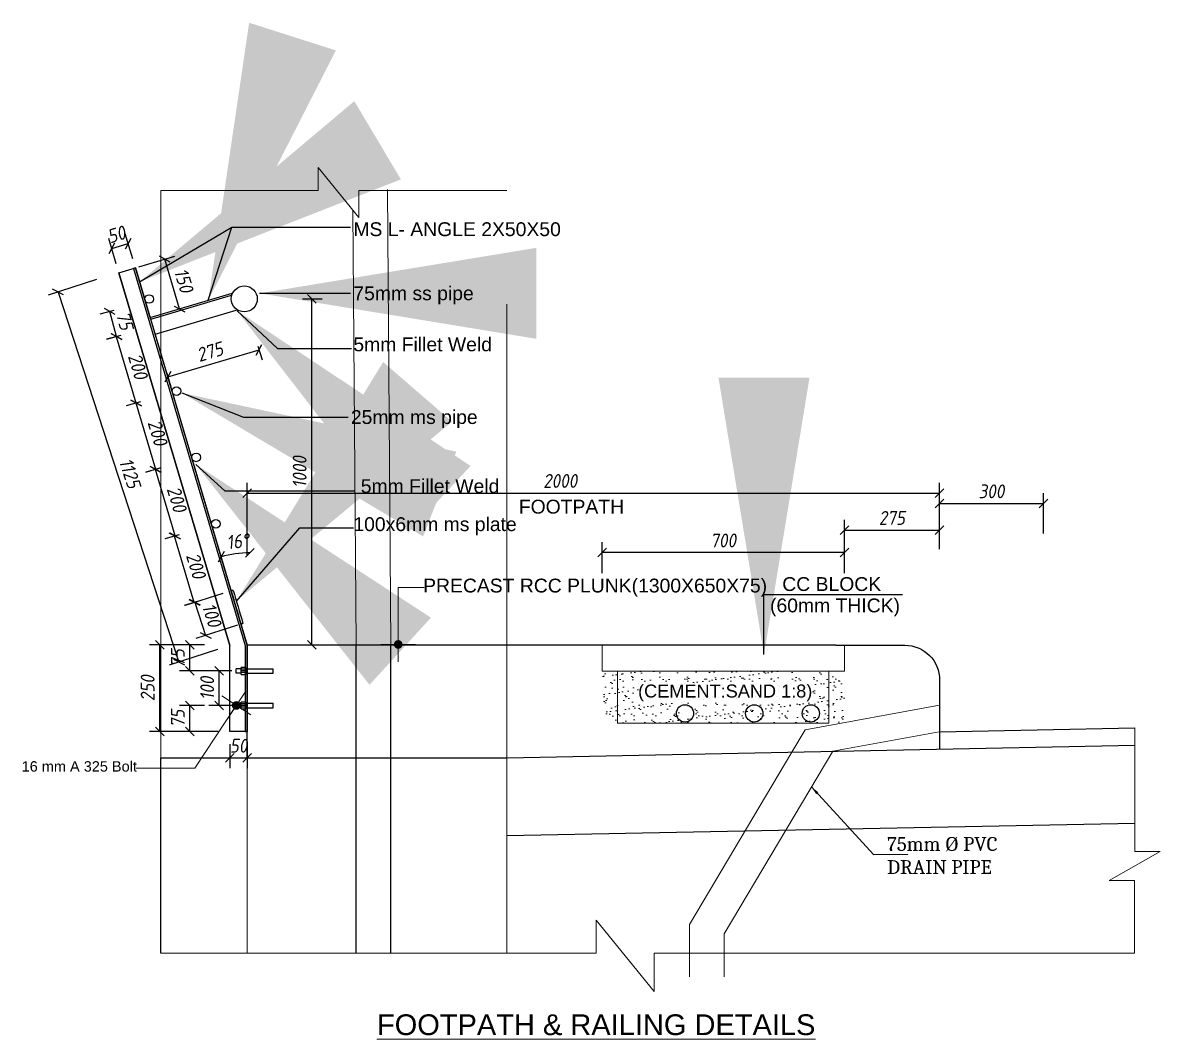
# Model space of a CAD drawing. Header units: millimetres. Extents: x 1231188 to 3899118, y -5478610 to -489530.
# Drawn here: x 3852904 to 3856190, y -2780371 to -2777434 of the extents above; entities that cross this region are included whole.
import ezdxf

# ---------------------------------------------------------------- set-up
doc = ezdxf.new("R2010")
doc.units = ezdxf.units.MM
doc.header["$LTSCALE"] = 25
doc.header["$MEASUREMENT"] = 0
doc.header["$PDMODE"] = 3
doc.linetypes.add('DASHED2', pattern=[0.375, 0.25, -0.125])
doc.layers.get('0').update_dxf_attribs({"lineweight": 13})
doc.layers.get('Defpoints').update_dxf_attribs({"color": 230, "lineweight": 9})
for name, color, linetype in [('bridg-1', 1, 'Continuous'), ('CON-HAS', 5, 'Continuous'), ('Deck', 7, 'Continuous'), ('PILE-CAP', 7, 'Continuous'), ('Suspender', 3, 'Continuous'), ('Wearing Course', 7, 'Continuous')]:
    doc.layers.add(name, color=color, linetype=linetype)
for name, color, linetype, lineweight in [('DIM', 8, 'Continuous', 13), ('HATCH', 191, 'Continuous', 9), ('Long beam', 2, 'Continuous', 15), ('Slab', 1, 'Continuous', 25), ('text', 7, 'Continuous', 18), ('Text-5', 6, 'Continuous', 9)]:
    doc.layers.add(name, color=color, linetype=linetype, lineweight=lineweight)
doc.styles.add('ARIAL', font='arial.ttf', dxfattribs={"height": 400})
doc.styles.add('DIM', font='isocp3.shx', dxfattribs={"oblique": 10})
doc.styles.add('SERIFA', font='arial.ttf')
doc.styles.get("Standard").update_dxf_attribs({"font": 'swissl.ttf'})
doc.dimstyles.new('DIM01', dxfattribs={"dimtxt": 40, "dimasz": 25, "dimexe": 25, "dimexo": 25, "dimgap": 5, "dimtad": 0, "dimdec": 4, "dimdsep": 46, "dimtxsty": 'Standard', "dimcen": 10, "dimazin": 2, "dimtfac": 1, "dimtdec": 4, "dimtofl": 0, "dimtmove": 1, "dimatfit": 3, "dimfxl": 40, "dimfxlon": 1, "dimtolj": 1, "dimtzin": 0, "dimarcsym": 0})
doc.dimstyles.new('Dim_20', dxfattribs={"dimscale": 20, "dimtxt": 1.8, "dimasz": 40, "dimexe": 40, "dimexo": 5, "dimgap": 5, "dimtad": 1, "dimdec": 0, "dimzin": 0, "dimdsep": 46, "dimtxsty": 'DIM', "dimcen": 0.09, "dimclrd": 5, "dimclre": 5, "dimclrt": 7, "dimadec": 0, "dimazin": 0, "dimtfac": 1, "dimtdec": 0, "dimtmove": 0, "dimatfit": 3, "dimfxl": 40, "dimfxlon": 1, "dimtolj": 1, "dimtzin": 0, "dimarcsym": 0})
doc.dimstyles.new('dim_30', dxfattribs={"dimtxt": 60, "dimasz": 60, "dimexe": 60, "dimexo": 15, "dimgap": 15, "dimtad": 1, "dimdec": 0, "dimzin": 0, "dimdsep": 46, "dimtxsty": 'DIM', "dimblk": 'OBLIQUE', "dimcen": 30, "dimclrd": 5, "dimclre": 5, "dimclrt": 7, "dimadec": 0, "dimazin": 0, "dimtfac": 1, "dimtdec": 0, "dimtmove": 0, "dimatfit": 3, "dimfxl": 20, "dimtolj": 1, "dimtzin": 0, "dimarcsym": 0})
doc.dimstyles.get("Standard").update_dxf_attribs({"dimscale": 0, "dimtxt": 8, "dimasz": 7, "dimexe": 1, "dimexo": 1, "dimgap": 0.25, "dimtad": 1, "dimlfac": 0.0254, "dimzin": 3, "dimdsep": 46, "dimtxsty": 'SERIFA', "dimblk": 'D', "dimcen": 1, "dimse1": 1, "dimse2": 1, "dimclrd": 256, "dimclre": 256, "dimclrt": 6, "dimadec": 0, "dimazin": 0, "dimtfac": 1, "dimtofl": 0, "dimtmove": 2, "dimatfit": 3, "dimldrblk": 'D', "dimfxl": 1, "dimfrac": 1, "dimtolj": 1, "dimtzin": 3, "dimlwd": -1, "dimlwe": -1, "dimarcsym": 0})

# ---------------------------------------------------------------- blocks, each defined once
blk = doc.blocks.new('_Oblique')
at = {"color": 0, "linetype": 'ByBlock', "lineweight": -2}
blk.add_line((-0.5, -0.5), (0.5, 0.5), dxfattribs=at)
blk = doc.blocks.new('*D573')
at = {"layer": 'Defpoints', "color": 0, "lineweight": -2, "ltscale": 2, "transparency": 16777216}
for p in [(3855552.6, -2778792.7), (3855552.6, -2778933), (3853552.6, -2778980.8)]:
    blk.add_point(p, dxfattribs=at)
at = {"layer": 'DIM', "color": 5, "lineweight": -2, "ltscale": 2, "transparency": 16777216}
for p, q in [((3853552.6, -2778970.8), (3853552.6, -2778762.7)), ((3855552.6, -2778923), (3855552.6, -2778762.7)), ((3853552.6, -2778792.7), (3855552.6, -2778792.7))]:
    blk.add_line(p, q, dxfattribs=at)
at = {"layer": 'DIM', "color": 5, "lineweight": -2, "ltscale": 2, "transparency": 16777216, "xscale": 25, "yscale": 25, "zscale": 25, "rotation": 180}
blk.add_blockref('_Oblique', (3853552.6, -2778792.7), dxfattribs=at)
at = {"layer": 'DIM', "color": 5, "lineweight": -2, "ltscale": 2, "transparency": 16777216, "xscale": 25, "yscale": 25, "zscale": 25}
blk.add_blockref('_Oblique', (3855552.6, -2778792.7), dxfattribs=at)
at = {"layer": 'DIM', "color": 7, "ltscale": 2, "transparency": 16777216, "insert": (3854456.7, -2778757.7), "char_height": 40, "attachment_point": 5, "style": 'DIM'}
blk.add_mtext('\\A1;2000', dxfattribs=at)
blk = doc.blocks.new('*D574')
at = {"layer": 'Defpoints', "color": 0, "lineweight": -2, "ltscale": 2, "transparency": 16777216}
for p in [(3855852.6, -2778822.7), (3855552.6, -2778915.7), (3855852.6, -2778919.9)]:
    blk.add_point(p, dxfattribs=at)
at = {"layer": 'DIM', "color": 5, "lineweight": -2, "ltscale": 2, "transparency": 16777216}
for p, q in [((3855552.6, -2778905.7), (3855552.6, -2778792.7)), ((3855852.6, -2778909.9), (3855852.6, -2778792.7)), ((3855552.6, -2778822.7), (3855852.6, -2778822.7))]:
    blk.add_line(p, q, dxfattribs=at)
at = {"layer": 'DIM', "color": 5, "lineweight": -2, "ltscale": 2, "transparency": 16777216, "xscale": 25, "yscale": 25, "zscale": 25, "rotation": 180}
blk.add_blockref('_Oblique', (3855552.6, -2778822.7), dxfattribs=at)
at = {"layer": 'DIM', "color": 5, "lineweight": -2, "ltscale": 2, "transparency": 16777216, "xscale": 25, "yscale": 25, "zscale": 25}
blk.add_blockref('_Oblique', (3855852.6, -2778822.7), dxfattribs=at)
at = {"layer": 'DIM', "color": 7, "ltscale": 2, "transparency": 16777216, "insert": (3855702.6, -2778787.7), "char_height": 40, "attachment_point": 5, "style": 'DIM'}
blk.add_mtext('\\A1;300', dxfattribs=at)
blk = doc.blocks.new('*D575')
at = {"layer": 'Defpoints', "color": 0, "lineweight": -2, "ltscale": 2, "transparency": 16777216}
for p in [(3855552.6, -2778899.6), (3855277.6, -2778955.9), (3855552.6, -2778965)]:
    blk.add_point(p, dxfattribs=at)
at = {"layer": 'DIM', "color": 5, "lineweight": -2, "ltscale": 2, "transparency": 16777216}
for p, q in [((3855277.6, -2778945.9), (3855277.6, -2778869.6)), ((3855552.6, -2778955), (3855552.6, -2778869.6)), ((3855277.6, -2778899.6), (3855552.6, -2778899.6))]:
    blk.add_line(p, q, dxfattribs=at)
at = {"layer": 'DIM', "color": 5, "lineweight": -2, "ltscale": 2, "transparency": 16777216, "xscale": 25, "yscale": 25, "zscale": 25, "rotation": 180}
blk.add_blockref('_Oblique', (3855277.6, -2778899.6), dxfattribs=at)
at = {"layer": 'DIM', "color": 5, "lineweight": -2, "ltscale": 2, "transparency": 16777216, "xscale": 25, "yscale": 25, "zscale": 25}
blk.add_blockref('_Oblique', (3855552.6, -2778899.6), dxfattribs=at)
at = {"layer": 'DIM', "color": 7, "ltscale": 2, "transparency": 16777216, "insert": (3855415.1, -2778864.6), "char_height": 40, "attachment_point": 5, "style": 'DIM'}
blk.add_mtext('\\A1;275', dxfattribs=at)
blk = doc.blocks.new('*D576')
at = {"layer": 'Defpoints', "color": 0, "lineweight": -2, "ltscale": 2, "transparency": 16777216}
for p in [(3854577.6, -2778964.7), (3854577.6, -2779034.2), (3855277.6, -2779034.2)]:
    blk.add_point(p, dxfattribs=at)
at = {"layer": 'DIM', "color": 5, "lineweight": -2, "ltscale": 2, "transparency": 16777216}
for p, q in [((3854577.6, -2779024.2), (3854577.6, -2778934.7)), ((3855277.6, -2779024.2), (3855277.6, -2778934.7)), ((3855277.6, -2778964.7), (3854577.6, -2778964.7))]:
    blk.add_line(p, q, dxfattribs=at)
at = {"layer": 'DIM', "color": 5, "lineweight": -2, "ltscale": 2, "transparency": 16777216, "xscale": 25, "yscale": 25, "zscale": 25, "rotation": 180}
blk.add_blockref('_Oblique', (3854577.6, -2778964.7), dxfattribs=at)
at = {"layer": 'DIM', "color": 5, "lineweight": -2, "ltscale": 2, "transparency": 16777216, "xscale": 25, "yscale": 25, "zscale": 25}
blk.add_blockref('_Oblique', (3855277.6, -2778964.7), dxfattribs=at)
at = {"layer": 'DIM', "color": 7, "ltscale": 2, "transparency": 16777216, "insert": (3854927.6, -2778929.7), "char_height": 40, "attachment_point": 5, "style": 'DIM'}
blk.add_mtext('\\A1;700', dxfattribs=at)
blk = doc.blocks.new('*D577')
at = {"layer": 'Defpoints', "color": 0, "lineweight": -2, "ltscale": 2, "transparency": 16777216}
for p in [(3853208.8, -2778071.8), (3853176.8, -2778139.8), (3853224.8, -2778125.5)]:
    blk.add_point(p, dxfattribs=at)
at = {"layer": 'DIM', "color": 5, "lineweight": -2, "ltscale": 2, "transparency": 16777216}
for p, q in [((3853221.9, -2778115.9), (3853200.2, -2778043.1)), ((3853174, -2778130.2), (3853152.3, -2778057.3)), ((3853160.9, -2778086.1), (3853208.8, -2778071.8))]:
    blk.add_line(p, q, dxfattribs=at)
at = {"layer": 'DIM', "color": 5, "lineweight": -2, "ltscale": 2, "transparency": 16777216, "xscale": 25, "yscale": 25, "zscale": 25}
for p, rotation in [((3853160.9, -2778086.1), 196.5858647777175), ((3853208.8, -2778071.8), 16.58586477771757)]:
    blk.add_blockref('_Oblique', p, dxfattribs=dict(at, rotation=rotation))
at = {"layer": 'DIM', "color": 7, "ltscale": 2, "transparency": 16777216, "insert": (3853174.8, -2778045.4), "char_height": 40, "attachment_point": 5, "rotation": 16.5859, "style": 'DIM'}
blk.add_mtext('\\A1;50', dxfattribs=at)
blk = doc.blocks.new('*D578')
at = {"layer": 'Defpoints', "color": 0, "lineweight": -2, "ltscale": 2, "transparency": 16777216}
for p in [(3853702, -2778231.7), (3853738.9, -2778231.7), (3853725.7, -2779231.6)]:
    blk.add_point(p, dxfattribs=at)
at = {"layer": 'DIM', "color": 5, "lineweight": -2, "ltscale": 2, "transparency": 16777216}
for p, q in [((3853712, -2778231.7), (3853768.9, -2778231.7)), ((3853738.9, -2779231.6), (3853738.9, -2778231.7)), ((3853735.7, -2779231.6), (3853768.9, -2779231.6))]:
    blk.add_line(p, q, dxfattribs=at)
at = {"layer": 'DIM', "color": 5, "lineweight": -2, "ltscale": 2, "transparency": 16777216, "xscale": 25, "yscale": 25, "zscale": 25}
for p, rotation in [((3853738.9, -2778231.7), 90), ((3853738.9, -2779231.6), 270)]:
    blk.add_blockref('_Oblique', p, dxfattribs=dict(at, rotation=rotation))
at = {"layer": 'DIM', "color": 7, "ltscale": 2, "transparency": 16777216, "insert": (3853703.9, -2778731.6), "char_height": 40, "attachment_point": 5, "rotation": 90, "style": 'DIM'}
blk.add_mtext('\\A1;1000', dxfattribs=at)
blk = doc.blocks.new('*D579')
at = {"layer": 'Defpoints', "color": 0, "lineweight": -2, "ltscale": 2, "transparency": 16777216}
for p in [(3853299.7, -2779231.6), (3853388, -2779231.6), (3853388, -2779481.6)]:
    blk.add_point(p, dxfattribs=at)
at = {"layer": 'DIM', "color": 5, "lineweight": -2, "ltscale": 2, "transparency": 16777216}
for p, q in [((3853378, -2779231.6), (3853269.7, -2779231.6)), ((3853299.7, -2779481.6), (3853299.7, -2779231.6)), ((3853378, -2779481.6), (3853269.7, -2779481.6))]:
    blk.add_line(p, q, dxfattribs=at)
at = {"layer": 'DIM', "color": 5, "lineweight": -2, "ltscale": 2, "transparency": 16777216, "xscale": 25, "yscale": 25, "zscale": 25}
for p, rotation in [((3853299.7, -2779231.6), 90), ((3853299.7, -2779481.6), 270)]:
    blk.add_blockref('_Oblique', p, dxfattribs=dict(at, rotation=rotation))
at = {"layer": 'DIM', "color": 7, "ltscale": 2, "transparency": 16777216, "insert": (3853264.7, -2779356.6), "char_height": 40, "attachment_point": 5, "rotation": 90, "style": 'DIM'}
blk.add_mtext('\\A1;250', dxfattribs=at)
blk = doc.blocks.new('*D580')
at = {"layer": 'Defpoints', "color": 0, "lineweight": -2, "ltscale": 2, "transparency": 16777216}
for p in [(3853502.6, -2779508), (3853552.6, -2779508), (3853552.6, -2779557.9)]:
    blk.add_point(p, dxfattribs=at)
at = {"layer": 'DIM', "color": 5, "lineweight": -2, "ltscale": 2, "transparency": 16777216}
for p, q in [((3853502.6, -2779518), (3853502.6, -2779587.9)), ((3853552.6, -2779518), (3853552.6, -2779587.9)), ((3853502.6, -2779557.9), (3853552.6, -2779557.9))]:
    blk.add_line(p, q, dxfattribs=at)
at = {"layer": 'DIM', "color": 5, "lineweight": -2, "ltscale": 2, "transparency": 16777216, "xscale": 25, "yscale": 25, "zscale": 25, "rotation": 180}
blk.add_blockref('_Oblique', (3853502.6, -2779557.9), dxfattribs=at)
at = {"layer": 'DIM', "color": 5, "lineweight": -2, "ltscale": 2, "transparency": 16777216, "xscale": 25, "yscale": 25, "zscale": 25}
blk.add_blockref('_Oblique', (3853552.6, -2779557.9), dxfattribs=at)
at = {"layer": 'DIM', "color": 7, "ltscale": 2, "transparency": 16777216, "insert": (3853527.6, -2779522.9), "char_height": 40, "attachment_point": 5, "style": 'DIM'}
blk.add_mtext('\\A1;50', dxfattribs=at)
blk = doc.blocks.new('D')
at = {"layer": 'DIM'}
for p, q in [((0, 1), (0, -1)), ((-1, 0), (1, 0))]:
    blk.add_line(p, q, dxfattribs=at)
at = {"layer": 'DIM', "color": 6, "const_width": 0.25}
blk.add_lwpolyline([(-0.125, 0, 1), (0.125, 0, 1)], format="xyb", close=True, dxfattribs=at)
blk = doc.blocks.new('*D581')
at = {"layer": 'Defpoints', "color": 0, "lineweight": -2, "ltscale": 2, "transparency": 16777216}
for p in [(3853126.5, -2778172.5), (3853475.7, -2779241.8), (3853355.2, -2779281.1)]:
    blk.add_point(p, dxfattribs=at)
at = {"layer": 'DIM', "color": 5, "lineweight": -2, "ltscale": 2, "transparency": 16777216}
for p, q in [((3853117, -2778175.6), (3852977.5, -2778221.2)), ((3853006, -2778211.9), (3853355.2, -2779281.1)), ((3853466.2, -2779244.9), (3853326.7, -2779290.5))]:
    blk.add_line(p, q, dxfattribs=at)
at = {"layer": 'DIM', "color": 5, "lineweight": -2, "ltscale": 2, "transparency": 16777216, "xscale": 25, "yscale": 25, "zscale": 25}
for p, rotation in [((3853006, -2778211.9), 108.0857185736159), ((3853355.2, -2779281.1), 288.0857185736159)]:
    blk.add_blockref('_Oblique', p, dxfattribs=dict(at, rotation=rotation))
at = {"layer": 'DIM', "color": 7, "ltscale": 2, "transparency": 16777216, "insert": (3853213.9, -2778735.6), "char_height": 40, "attachment_point": 5, "rotation": 288.0857, "style": 'DIM'}
blk.add_mtext('\\A1;1125', dxfattribs=at)
blk = doc.blocks.new('*D582')
at = {"layer": 'Defpoints', "color": 0, "lineweight": -2, "ltscale": 2, "transparency": 16777216}
for p in [(3853491, -2779079.6), (3853533.7, -2779171.2), (3853432.3, -2779204)]:
    blk.add_point(p, dxfattribs=at)
at = {"layer": 'DIM', "color": 5, "lineweight": -2, "ltscale": 2, "transparency": 16777216}
for p, q in [((3853481.5, -2779082.7), (3853372.9, -2779117.8)), ((3853401.4, -2779108.6), (3853432.3, -2779204)), ((3853524.2, -2779174.3), (3853403.7, -2779213.2))]:
    blk.add_line(p, q, dxfattribs=at)
at = {"layer": 'DIM', "color": 5, "lineweight": -2, "ltscale": 2, "transparency": 16777216, "xscale": 25, "yscale": 25, "zscale": 25}
for p, rotation in [((3853401.4, -2779108.6), 107.907835090482), ((3853432.3, -2779204), 287.907835090482)]:
    blk.add_blockref('_Oblique', p, dxfattribs=dict(at, rotation=rotation))
at = {"layer": 'DIM', "color": 7, "ltscale": 2, "transparency": 16777216, "insert": (3853450.2, -2779145.5), "char_height": 40, "attachment_point": 5, "rotation": 287.9078, "style": 'DIM'}
blk.add_mtext('\\A1;100', dxfattribs=at)
blk = doc.blocks.new('*D583')
at = {"layer": 'Defpoints', "color": 0, "lineweight": -2, "ltscale": 2, "transparency": 16777216}
for p in [(3853387, -2779406.6), (3853439.1, -2779406.6), (3853478.2, -2779481.6)]:
    blk.add_point(p, dxfattribs=at)
at = {"layer": 'DIM', "color": 5, "lineweight": -2, "ltscale": 2, "transparency": 16777216}
for p, q in [((3853429.1, -2779406.6), (3853357, -2779406.6)), ((3853387, -2779481.6), (3853387, -2779406.6)), ((3853468.2, -2779481.6), (3853357, -2779481.6))]:
    blk.add_line(p, q, dxfattribs=at)
at = {"layer": 'DIM', "color": 5, "lineweight": -2, "ltscale": 2, "transparency": 16777216, "xscale": 25, "yscale": 25, "zscale": 25}
for p, rotation in [((3853387, -2779406.6), 90), ((3853387, -2779481.6), 270)]:
    blk.add_blockref('_Oblique', p, dxfattribs=dict(at, rotation=rotation))
at = {"layer": 'DIM', "color": 7, "ltscale": 2, "transparency": 16777216, "insert": (3853352, -2779444.1), "char_height": 40, "attachment_point": 5, "rotation": 90, "style": 'DIM'}
blk.add_mtext('\\A1;75', dxfattribs=at)
blk = doc.blocks.new('*D584')
at = {"layer": 'Defpoints', "color": 0, "lineweight": -2, "ltscale": 2, "transparency": 16777216}
for p in [(3853471.7, -2779306.6), (3853517.5, -2779306.6), (3853517.5, -2779406.6)]:
    blk.add_point(p, dxfattribs=at)
at = {"layer": 'DIM', "color": 5, "lineweight": -2, "ltscale": 2, "transparency": 16777216}
for p, q in [((3853507.5, -2779306.6), (3853441.7, -2779306.6)), ((3853471.7, -2779406.6), (3853471.7, -2779306.6)), ((3853507.5, -2779406.6), (3853441.7, -2779406.6))]:
    blk.add_line(p, q, dxfattribs=at)
at = {"layer": 'DIM', "color": 5, "lineweight": -2, "ltscale": 2, "transparency": 16777216, "xscale": 25, "yscale": 25, "zscale": 25}
for p, rotation in [((3853471.7, -2779306.6), 90), ((3853471.7, -2779406.6), 270)]:
    blk.add_blockref('_Oblique', p, dxfattribs=dict(at, rotation=rotation))
at = {"layer": 'DIM', "color": 7, "ltscale": 2, "transparency": 16777216, "insert": (3853436.7, -2779356.6), "char_height": 40, "attachment_point": 5, "rotation": 90, "style": 'DIM'}
blk.add_mtext('\\A1;100', dxfattribs=at)
blk = doc.blocks.new('*D585')
at = {"layer": 'Defpoints', "color": 0, "lineweight": -2, "ltscale": 2, "transparency": 16777216}
for p in [(3853386.8, -2779231.5), (3853439.1, -2779231.5), (3853451.7, -2779306.6)]:
    blk.add_point(p, dxfattribs=at)
at = {"layer": 'DIM', "color": 5, "lineweight": -2, "ltscale": 2, "transparency": 16777216}
for p, q in [((3853429.1, -2779231.5), (3853356.8, -2779231.5)), ((3853386.8, -2779306.6), (3853386.8, -2779231.5)), ((3853441.7, -2779306.6), (3853356.8, -2779306.6))]:
    blk.add_line(p, q, dxfattribs=at)
at = {"layer": 'DIM', "color": 5, "lineweight": -2, "ltscale": 2, "transparency": 16777216, "xscale": 25, "yscale": 25, "zscale": 25}
for p, rotation in [((3853386.8, -2779231.5), 90), ((3853386.8, -2779306.6), 270)]:
    blk.add_blockref('_Oblique', p, dxfattribs=dict(at, rotation=rotation))
at = {"layer": 'DIM', "color": 7, "ltscale": 2, "transparency": 16777216, "insert": (3853351.8, -2779269.1), "char_height": 40, "attachment_point": 5, "rotation": 90, "style": 'DIM'}
blk.add_mtext('\\A1;75', dxfattribs=at)
blk = doc.blocks.new('*D586')
at = {"layer": 'Defpoints', "color": 0, "lineweight": -2, "ltscale": 2, "transparency": 16777216}
for p in [(3853235.3, -2778161.1), (3853559.9, -2778907.2), (3853504.2, -2778970.6), (3853558.3, -2779251.8), (3853559.9, -2779250.9)]:
    blk.add_point(p, dxfattribs=at)
at = {"layer": 'DIM', "color": 5, "lineweight": -2, "ltscale": 2, "transparency": 16777216}
blk.add_arc((3853559.9, -2779257.3), 292.1, 90, 106.4936, dxfattribs=at)
at = {"layer": 'DIM', "color": 5, "lineweight": -2, "ltscale": 2, "transparency": 16777216, "xscale": 25, "yscale": 25, "zscale": 25}
for p, rotation in [((3853477, -2778977.3), 196.4935675390309), ((3853559.9, -2778965.2), 359.999999999998)]:
    blk.add_blockref('_Oblique', p, dxfattribs=dict(at, rotation=rotation))
at = {"layer": 'DIM', "color": 7, "ltscale": 2, "transparency": 16777216, "insert": (3853525.5, -2778932.1), "char_height": 40, "attachment_point": 5, "rotation": 6.038, "style": 'DIM'}
blk.add_mtext('\\A1;16°', dxfattribs=at)
blk = doc.blocks.new('*D587')
at = {"layer": 'Defpoints', "color": 0, "lineweight": -2, "ltscale": 2, "transparency": 16777216}
for p in [(3853580.6, -2778358.7), (3853586.6, -2778378.9), (3853317, -2778436.8)]:
    blk.add_point(p, dxfattribs=at)
at = {"layer": 'DIM', "color": 5, "lineweight": -2, "ltscale": 2, "transparency": 16777216}
for p, q in [((3853322.9, -2778456.9), (3853586.6, -2778378.9)), ((3853583.5, -2778368.3), (3853595.1, -2778407.6)), ((3853319.8, -2778446.4), (3853331.5, -2778485.7))]:
    blk.add_line(p, q, dxfattribs=at)
at = {"layer": 'DIM', "color": 5, "lineweight": -2, "ltscale": 2, "transparency": 16777216, "xscale": 25, "yscale": 25, "zscale": 25}
for p, rotation in [((3853586.6, -2778378.9), 16.49356753895074), ((3853322.9, -2778456.9), 196.4935675389507)]:
    blk.add_blockref('_Oblique', p, dxfattribs=dict(at, rotation=rotation))
at = {"layer": 'DIM', "color": 7, "ltscale": 2, "transparency": 16777216, "insert": (3853444.8, -2778384.3), "char_height": 40, "attachment_point": 5, "rotation": 16.4936, "style": 'DIM'}
blk.add_mtext('\\A1;275', dxfattribs=at)
blk = doc.blocks.new('*D588')
at = {"layer": 'Defpoints', "color": 0, "lineweight": -2, "ltscale": 2, "transparency": 16777216}
for p in [(3853314.5, -2778116.7), (3853229.6, -2778141.9), (3853272.2, -2778285.8)]:
    blk.add_point(p, dxfattribs=at)
at = {"layer": 'DIM', "color": 5, "lineweight": -2, "ltscale": 2, "transparency": 16777216}
for p, q in [((3853239.2, -2778139), (3853343.3, -2778108.2)), ((3853357.1, -2778260.6), (3853314.5, -2778116.7)), ((3853281.8, -2778282.9), (3853385.9, -2778252.1))]:
    blk.add_line(p, q, dxfattribs=at)
at = {"layer": 'DIM', "color": 5, "lineweight": -2, "ltscale": 2, "transparency": 16777216, "xscale": 25, "yscale": 25, "zscale": 25}
for p, rotation in [((3853314.5, -2778116.7), 106.4935675384503), ((3853357.1, -2778260.6), 286.4935675384503)]:
    blk.add_blockref('_Oblique', p, dxfattribs=dict(at, rotation=rotation))
at = {"layer": 'DIM', "color": 7, "ltscale": 2, "transparency": 16777216, "insert": (3853369.4, -2778178.7), "char_height": 40, "attachment_point": 5, "rotation": 286.4936, "style": 'DIM'}
blk.add_mtext('\\A1;150', dxfattribs=at)
blk = doc.blocks.new('*D589')
at = {"layer": 'Defpoints', "color": 0, "lineweight": -2, "ltscale": 2, "transparency": 16777216}
for p in [(3853342.7, -2778916.9), (3853364.2, -2778910.5), (3853421, -2779102.3)]:
    blk.add_point(p, dxfattribs=at)
at = {"layer": 'DIM', "color": 5, "lineweight": -2, "ltscale": 2, "transparency": 16777216}
for p, q in [((3853354.6, -2778913.3), (3853314, -2778925.4)), ((3853399.5, -2779108.6), (3853342.7, -2778916.9)), ((3853411.4, -2779105.1), (3853370.7, -2779117.2))]:
    blk.add_line(p, q, dxfattribs=at)
at = {"layer": 'DIM', "color": 5, "lineweight": -2, "ltscale": 2, "transparency": 16777216, "xscale": 25, "yscale": 25, "zscale": 25}
for p, rotation in [((3853342.7, -2778916.9), 106.4935675387216), ((3853399.5, -2779108.6), 286.4935675387216)]:
    blk.add_blockref('_Oblique', p, dxfattribs=dict(at, rotation=rotation))
at = {"layer": 'DIM', "color": 7, "ltscale": 2, "transparency": 16777216, "insert": (3853404.7, -2779002.8), "char_height": 40, "attachment_point": 5, "rotation": 286.4936, "style": 'DIM'}
blk.add_mtext('\\A1;200', dxfattribs=at)
blk = doc.blocks.new('*D590')
at = {"layer": 'Defpoints', "color": 0, "lineweight": -2, "ltscale": 2, "transparency": 16777216}
for p in [(3853287.3, -2778724.7), (3853308.8, -2778718.3), (3853365.5, -2778910.1)]:
    blk.add_point(p, dxfattribs=at)
at = {"layer": 'DIM', "color": 5, "lineweight": -2, "ltscale": 2, "transparency": 16777216}
for p, q in [((3853299.2, -2778721.2), (3853258.5, -2778733.2)), ((3853344.1, -2778916.5), (3853287.3, -2778724.7)), ((3853355.9, -2778913), (3853315.3, -2778925))]:
    blk.add_line(p, q, dxfattribs=at)
at = {"layer": 'DIM', "color": 5, "lineweight": -2, "ltscale": 2, "transparency": 16777216, "xscale": 25, "yscale": 25, "zscale": 25}
for p, rotation in [((3853287.3, -2778724.7), 106.4935675387216), ((3853344.1, -2778916.5), 286.4935675387216)]:
    blk.add_blockref('_Oblique', p, dxfattribs=dict(at, rotation=rotation))
at = {"layer": 'DIM', "color": 7, "ltscale": 2, "transparency": 16777216, "insert": (3853349.2, -2778810.6), "char_height": 40, "attachment_point": 5, "rotation": 286.4936, "style": 'DIM'}
blk.add_mtext('\\A1;200', dxfattribs=at)
blk = doc.blocks.new('*D591')
at = {"layer": 'Defpoints', "color": 0, "lineweight": -2, "ltscale": 2, "transparency": 16777216}
for p in [(3853231.8, -2778532.5), (3853253.3, -2778526.2), (3853310.1, -2778717.9)]:
    blk.add_point(p, dxfattribs=at)
at = {"layer": 'DIM', "color": 5, "lineweight": -2, "ltscale": 2, "transparency": 16777216}
for p, q in [((3853243.7, -2778529), (3853203.1, -2778541.1)), ((3853288.6, -2778724.3), (3853231.8, -2778532.5)), ((3853300.5, -2778720.8), (3853259.9, -2778732.8))]:
    blk.add_line(p, q, dxfattribs=at)
at = {"layer": 'DIM', "color": 5, "lineweight": -2, "ltscale": 2, "transparency": 16777216, "xscale": 25, "yscale": 25, "zscale": 25}
for p, rotation in [((3853231.8, -2778532.5), 106.4935675387216), ((3853288.6, -2778724.3), 286.4935675387216)]:
    blk.add_blockref('_Oblique', p, dxfattribs=dict(at, rotation=rotation))
at = {"layer": 'DIM', "color": 7, "ltscale": 2, "transparency": 16777216, "insert": (3853293.8, -2778618.5), "char_height": 40, "attachment_point": 5, "rotation": 286.4936, "style": 'DIM'}
blk.add_mtext('\\A1;200', dxfattribs=at)
blk = doc.blocks.new('*D592')
at = {"layer": 'Defpoints', "color": 0, "lineweight": -2, "ltscale": 2, "transparency": 16777216}
for p in [(3853175.1, -2778340.8), (3853196.5, -2778334.4), (3853253.3, -2778526.2)]:
    blk.add_point(p, dxfattribs=at)
at = {"layer": 'DIM', "color": 5, "lineweight": -2, "ltscale": 2, "transparency": 16777216}
for p, q in [((3853186.9, -2778337.2), (3853146.3, -2778349.3)), ((3853231.8, -2778532.5), (3853175.1, -2778340.8)), ((3853243.7, -2778529), (3853203.1, -2778541.1))]:
    blk.add_line(p, q, dxfattribs=at)
at = {"layer": 'DIM', "color": 5, "lineweight": -2, "ltscale": 2, "transparency": 16777216, "xscale": 25, "yscale": 25, "zscale": 25}
for p, rotation in [((3853175.1, -2778340.8), 106.4935675387216), ((3853231.8, -2778532.5), 286.4935675387216)]:
    blk.add_blockref('_Oblique', p, dxfattribs=dict(at, rotation=rotation))
at = {"layer": 'DIM', "color": 7, "ltscale": 2, "transparency": 16777216, "insert": (3853237, -2778426.7), "char_height": 40, "attachment_point": 5, "rotation": 286.4936, "style": 'DIM'}
blk.add_mtext('\\A1;200', dxfattribs=at)
blk = doc.blocks.new('*D593')
at = {"layer": 'Defpoints', "color": 0, "lineweight": -2, "ltscale": 2, "transparency": 16777216}
for p in [(3853155.3, -2778268.3), (3853176.9, -2778262.4), (3853196.5, -2778334.4)]:
    blk.add_point(p, dxfattribs=at)
at = {"layer": 'DIM', "color": 5, "lineweight": -2, "ltscale": 2, "transparency": 16777216}
for p, q in [((3853167.3, -2778265), (3853126.4, -2778276.1)), ((3853174.9, -2778340.3), (3853155.3, -2778268.3)), ((3853186.9, -2778337), (3853146, -2778348.2))]:
    blk.add_line(p, q, dxfattribs=at)
at = {"layer": 'DIM', "color": 5, "lineweight": -2, "ltscale": 2, "transparency": 16777216, "xscale": 25, "yscale": 25, "zscale": 25}
for p, rotation in [((3853155.3, -2778268.3), 105.2193451714283), ((3853174.9, -2778340.3), 285.2193451714284)]:
    blk.add_blockref('_Oblique', p, dxfattribs=dict(at, rotation=rotation))
at = {"layer": 'DIM', "color": 7, "ltscale": 2, "transparency": 16777216, "insert": (3853198.9, -2778295.1), "char_height": 40, "attachment_point": 5, "rotation": 285.2193, "style": 'DIM'}
blk.add_mtext('\\A1;75', dxfattribs=at)

msp = doc.modelspace()

# ---------------------------------------------------------------- hatches: boundary and pattern name
at = {"layer": 'HATCH', "ltscale": 100}
h = msp.add_hatch(dxfattribs=at)
h.set_pattern_fill('AR-SAND', color=256, scale=20, style=0)
h.set_pattern_definition([(37.5, (-7046839.75, -8035331.683), (-1.25986716, 38.53647538), [0, -30.4, 0, -34, 0, -32.5]), (7.5, (-7046839.75, -8035331.683), (35.3955341, 56.4429213), [0, -16.4, 0, -27.4, 0, -10.5]), (327.5, (-7046864.35, -8035331.683), (62.282837235, 0.11318107), [0, -10, 0, -36, 0, -47]), (317.5, (-7046864.35, -8035331.683), (60.1225321, 17.5535113), [0, -5, 0, -23.6, 0, -27])])
h.paths.add_polyline_path([(3854577.60845, -2779307.5), (3854577.60845, -2779457.5), (3855277.56936, -2779457.5), (3855277.56936, -2779307.5)])

# ---------------------------------------------------------------- linework, layer by layer
at = {"color": 0, "linetype": 'Continuous', "ltscale": 100}
for points in [[(3853302.60242, -2777918.24458), (3853757.20119, -2777918.24458), (3853757.20119, -2777851.66872), (3853874.71485, -2777995.98291), (3853874.71485, -2777918.46099), (3854302.60241, -2777918.46099)], [(3856116.4302, -2779471.21278), (3856116.4302, -2779828.19597), (3856190.20304, -2779828.19597), (3856042.62921, -2779912.1343), (3856116.27562, -2779912.1343), (3856116.27562, -2780122.40609)], [(3853302.60241, -2780122.09694), (3854560.66389, -2780122.09694), (3854560.66389, -2780026.98857), (3854728.54055, -2780233.1517), (3854728.54055, -2780122.40609), (3856116.27562, -2780122.40609)]]:
    msp.add_lwpolyline(points, dxfattribs=at)
at = {"layer": 'bridg-1', "color": 1, "linetype": 'Continuous', "ltscale": 100}
for p, q in [((3853535.09016, -2779316.58665), (3853535.09278, -2779296.58665)), ((3853547.09278, -2779296.58822), (3853535.09278, -2779296.58665)), ((3853547.09278, -2779296.58822), (3853547.09016, -2779316.58822)), ((3853520.65747, -2779312.9729), (3853520.65914, -2779300.19663)), ((3853535.09064, -2779312.97479), (3853520.65747, -2779312.9729)), ((3853535.09231, -2779300.19852), (3853520.65914, -2779300.19663)), ((3853535.09016, -2779316.58665), (3853547.09016, -2779316.58822)), ((3853547.09082, -2779311.58822), (3853535.09082, -2779311.58665)), ((3853547.09147, -2779306.58822), (3853535.09147, -2779306.58665)), ((3853547.09213, -2779301.58822), (3853535.09213, -2779301.58665)), ((3853547.09064, -2779312.97636), (3853627.29128, -2779312.98687)), ((3853547.09231, -2779300.20009), (3853627.29295, -2779300.2106)), ((3853627.29128, -2779312.98687), (3853627.29295, -2779300.20725)), ((3853535.09016, -2779416.59011), (3853535.09278, -2779396.59012)), ((3853535.09016, -2779416.59011), (3853535.09278, -2779396.59012)), ((3853547.09278, -2779396.59169), (3853535.09278, -2779396.59012)), ((3853547.09278, -2779396.59169), (3853547.09016, -2779416.59169)), ((3853547.09278, -2779396.59169), (3853547.09016, -2779416.59169)), ((3853520.65747, -2779412.97636), (3853520.65914, -2779400.20009)), ((3853520.65747, -2779412.97636), (3853520.65914, -2779400.20009)), ((3853535.09064, -2779412.97825), (3853520.65747, -2779412.97636)), ((3853535.09064, -2779412.97825), (3853520.65747, -2779412.97636)), ((3853535.09231, -2779400.20198), (3853520.65914, -2779400.20009)), ((3853535.09016, -2779416.59011), (3853547.09016, -2779416.59169)), ((3853535.09016, -2779416.59011), (3853547.09016, -2779416.59169)), ((3853547.09082, -2779411.59169), (3853535.09082, -2779411.59011)), ((3853547.09082, -2779411.59169), (3853535.09082, -2779411.59011)), ((3853547.09147, -2779406.59169), (3853535.09147, -2779406.59012)), ((3853547.09147, -2779406.59169), (3853535.09147, -2779406.59012)), ((3853547.09213, -2779401.59169), (3853535.09213, -2779401.59012)), ((3853547.09064, -2779412.97982), (3853627.29128, -2779412.99033)), ((3853547.09064, -2779412.97982), (3853627.29128, -2779412.99033)), ((3853547.09231, -2779400.20355), (3853627.29295, -2779400.21406)), ((3853627.29128, -2779412.99033), (3853627.29295, -2779400.21071)), ((3853627.29128, -2779412.99033), (3853627.29295, -2779400.21071))]:
    msp.add_line(p, q, dxfattribs=at)
at = {"layer": 'CON-HAS', "linetype": 'Continuous', "ltscale": 100}
for p, q in [((3853181.73655, -2778156.18618), (3853229.64347, -2778141.87085)), ((3853229.64347, -2778141.87085), (3853273.38443, -2778289.59874)), ((3853502.56936, -2779233.36904), (3853181.73655, -2778156.18618)), ((3853181.73655, -2778156.18618), (3853181.73655, -2778156.18618)), ((3853273.38443, -2778289.59874), (3853552.56936, -2779232.5)), ((3853502.56936, -2779481.63096), (3853502.56936, -2779233.36904)), ((3853552.56936, -2779232.5), (3853552.56936, -2779481.63096)), ((3853552.56936, -2779481.63096), (3853502.56936, -2779481.63096))]:
    msp.add_line(p, q, dxfattribs=at)
at = {"layer": 'CON-HAS'}
for p, q in [((3853181.72382, -2778156.14345), (3853502.55664, -2779233.32631)), ((3853272.2488, -2778285.76334), (3853508.80682, -2778215.08176)), ((3853273.66834, -2778290.55761), (3853506.65272, -2778220.94381)), ((3853286.44417, -2778333.70587), (3853520.28698, -2778263.83558))]:
    msp.add_line(p, q, dxfattribs=at)
at = {"layer": 'CON-HAS', "linetype": 'Continuous', "ltscale": 100}
msp.add_lwpolyline([(3853273.38443, -2778289.59874), (3853229.64347, -2778141.87085), (3853224.09424, -2778143.52824), (3853546.56936, -2779233.36904), (3853546.56936, -2779481.63096), (3853552.56936, -2779481.63096), (3853552.56936, -2779232.5), (3853274.80397, -2778294.39301)], dxfattribs=at)
at = {"layer": 'CON-HAS'}
for points, degree in [([(3853511.85078, -2779073.84605), (3853510.69505, -2779074.18777), (3853506.09702, -2779075.54729)], 2), ([(3853506.09702, -2779075.54729), (3853520.47873, -2779124.18777), (3853534.86045, -2779172.82826)], 2), ([(3853511.85078, -2779073.84605), (3853521.24957, -2779105.63374), (3853530.64835, -2779137.42142), (3853540.04713, -2779169.2091)], 3), ([(3853534.29337, -2779170.91034), (3853538.8914, -2779169.55082), (3853540.04713, -2779169.2091)], 2)]:
    msp.add_open_spline(points, degree=degree, dxfattribs=at)
at = {"layer": 'Deck'}
for centre, radius in [((3853543.94193, -2778231.69741), 37.5), ((3853269.33394, -2778231.9039), 12.5), ((3853347.70411, -2778498.38458), 12.5), ((3853404.81457, -2778689.49506), 12.5), ((3853461.76038, -2778881.7792), 12.5)]:
    msp.add_circle(centre, radius, dxfattribs=at)
at = {"layer": 'HATCH', "linetype": 'DASHED2', "ltscale": 300}
for p, q in [((3853302.60845, -2779557.73919), (3853302.60242, -2777918.24458)), ((3854302.60241, -2780122.09694), (3854302.60241, -2777918.46099))]:
    msp.add_line(p, q, dxfattribs=at)
at = {"layer": 'HATCH', "ltscale": 100}
for p, q in [((3853967.35077, -2779232.5), (3853957.25722, -2777915.36918)), ((3853867.35077, -2779232.5), (3853857.715, -2777975.10603)), ((3854577.60845, -2779307.5), (3854577.60845, -2779232.5)), ((3855277.56936, -2779232.5), (3855277.56936, -2779307.5)), ((3855277.56936, -2779307.5), (3855277.56936, -2779232.5)), ((3855277.56936, -2779307.5), (3854577.60845, -2779307.5)), ((3854622.5, -2779307.5), (3854622.5, -2779457.5)), ((3855232.67781, -2779307.5), (3855232.67781, -2779457.5)), ((3855232.67781, -2779457.5), (3854622.5, -2779457.5))]:
    msp.add_line(p, q, dxfattribs=at)
for points in [[(3854577.60845, -2779232.5), (3854577.60845, -2779307.5), (3854622.5, -2779307.5)], [(3855277.56936, -2779232.5), (3855277.56936, -2779307.5), (3855232.67781, -2779307.5)]]:
    msp.add_lwpolyline(points, dxfattribs=at)
at = {"layer": 'Long beam', "linetype": 'DASHED2', "ltscale": 200}
msp.add_line((3853552.58773, -2780122.09694), (3853552.57608, -2779557.73924), dxfattribs=at)
at = {"layer": 'PILE-CAP', "linetype": 'Continuous', "ltscale": 20}
for centre in [(3854817.18214, -2779429.53309), (3855017.18214, -2779429.53309), (3855180.68214, -2779429.53309)]:
    msp.add_circle(centre, 25, dxfattribs=at)
at = {"layer": 'Slab', "ltscale": 100}
for p, q in [((3853552.57608, -2779557.73924), (3853552.56936, -2779232.5)), ((3855252.56936, -2779232.5), (3853552.56936, -2779232.5)), ((3854302.60845, -2779557.49922), (3856116.4302, -2779521.22278))]:
    msp.add_line(p, q, dxfattribs=at)
at = {"layer": 'Slab', "linetype": 'DASHED2', "ltscale": 400}
msp.add_line((3854302.60845, -2779782.54421), (3856116.4302, -2779746.26778), dxfattribs=at)
at = {"layer": 'Slab', "ltscale": 100}
msp.add_lwpolyline([(3855252.56936, -2779232.5), (3855452.56936, -2779232.5, -0.4142135624), (3855552.56936, -2779332.5), (3855552.56936, -2779532.5)], format="xyb", dxfattribs=at)
msp.add_lwpolyline([(3853302.60845, -2780122.09694), (3853302.60845, -2779557.73919), (3854302.60845, -2779557.49922)], dxfattribs=at)
at = {"layer": 'Suspender', "linetype": 'DASHED2', "ltscale": 200}
for p, q in [((3853867.35077, -2780122.09694), (3853867.35077, -2779232.5)), ((3853967.35077, -2780122.09694), (3853967.35077, -2779232.5))]:
    msp.add_line(p, q, dxfattribs=at)
at = {"layer": 'Text-5'}
for p, q in [((3855552.56936, -2779406.06017), (3855164.42642, -2779476.61799)), ((3855126.16637, -2779541.02806), (3855164.42642, -2779476.61799)), ((3855551.2794, -2779482.51206), (3855243.87664, -2779538.67385)), ((3854830.09941, -2780039.45113), (3854830.09941, -2780191)), ((3854930.09941, -2780066.91182), (3854930.09941, -2780191))]:
    msp.add_line(p, q, dxfattribs=at)
for points in [[(3855126.16637, -2779541.02806), (3854830.09941, -2780039.45113)], [(3855243.87664, -2779538.67385), (3854930.09941, -2780066.91182)]]:
    msp.add_lwpolyline(points, dxfattribs=at)
at = {"layer": 'Wearing Course', "ltscale": 100}
msp.add_line((3855552.56936, -2779482.49), (3856116.4302, -2779471.21278), dxfattribs=at)

# ---------------------------------------------------------------- texts
at = {"layer": 'text', "linetype": 'Continuous', "ltscale": 100, "style": 'ARIAL'}
for s, height, p in [('MS L- ANGLE 2X50X50', 40, (3853859.05273, -2778050.18923)), ('75mm ss pipe', 40, (3853859.05273, -2778235.31799)), ('5mm Fillet Weld', 40, (3853859.05273, -2778382.9846)), ('25mm ms pipe', 40, (3853851.8389, -2778593.09392)), ('5mm Fillet Weld', 40, (3853880.40247, -2778792.6323)), ('FOOTPATH', 40, (3854337, -2778852.00549)), ('100x6mm ms plate', 40, (3853859.05273, -2778902.62051)), ('CC BLOCK', 40, (3855098.24608, -2779075.68059)), ('PRECAST RCC PLUNK(1300X650X75)', 40, (3854060.65289, -2779080.06655)), ('(60mm THICK)', 40, (3855062.81702, -2779137.37823)), ('(CEMENT:SAND 1:8)', 37.5, (3854681.56754, -2779383.53715)), ('16 mm A 325 Bolt', 30, (3852900.69903, -2779597.60502))]:
    msp.add_text(s, height=height, dxfattribs=at).set_placement(p)
at = {"layer": 'text', "color": 6, "linetype": 'Continuous', "ltscale": 100, "style": 'ARIAL'}
msp.add_text('%%UFOOTPATH & RAILING DETAILS', height=60, dxfattribs=at).set_placement((3853927.24687, -2780359.12202))
at = {"layer": 'text', "ltscale": 400, "insert": (3855401, -2779786.77972), "char_height": 40, "width": 413.6584639, "attachment_point": 1, "style": 'ARIAL'}
msp.add_mtext('{\\fCambria|b0|i0|c0|p18;75mm %%C PVC DRAIN PIPE}', dxfattribs=at)

# ---------------------------------------------------------------- dimensions: what is measured, and where the dimension line sits
at = {"layer": 'DIM', "ltscale": 2}
for base, p1, p2, angle, picture, middle, dimtype in [((3853208.77865, -2778071.82048), (3853176.84676, -2778139.7713), (3853224.76641, -2778125.4987), 16.58586478, '*D577', (3853184.81883, -2778078.95678), 161), ((3853738.88609, -2778231.69741), (3853725.6503, -2779231.58822), (3853702.02265, -2778231.69741), 90, '*D578', (3853738.88609, -2778731.64282), 160), ((3853155.33233, -2778268.26751), (3853196.5289, -2778334.4056), (3853176.93657, -2778262.38994), 105.21934517, '*D593', (3853165.1285, -2778304.27534), 161), ((3853432.26841, -2779204.00222), (3853491.01957, -2779079.61534), (3853533.67748, -2779171.23266), 107.90783509, '*D582', (3853416.84865, -2779156.28404), 160), ((3853386.75551, -2779231.54203), (3853451.68516, -2779306.58476), (3853439.1484, -2779231.54203), 90, '*D585', (3853386.75551, -2779269.06339), 160), ((3853471.68516, -2779306.58476), (3853517.52902, -2779406.58822), (3853517.52902, -2779306.58476), 90, '*D584', (3853471.68516, -2779356.58649), 160), ((3853386.96854, -2779406.58822), (3853478.20807, -2779481.63096), (3853439.1484, -2779406.58822), 90, '*D583', (3853386.96854, -2779444.10959), 160)]:
    dim = msp.add_linear_dim(base=base, p1=p1, p2=p2, angle=angle, dimstyle='dim_30', override={"dimtxt": 40, "dimasz": 25, "dimexe": 30, "dimexo": 10}, dxfattribs=at)
    dim.commit()
    dim.dimension.update_dxf_attribs({"geometry": picture, "text_midpoint": middle, "dimtype": dimtype})
for p1, p2, distance, picture, middle in [((3853272.2488, -2778285.76334), (3853229.64347, -2778141.87085), -88.51779, '*D588', (3853369.38137, -2778178.74944)), ((3853126.52419, -2778172.5085), (3853475.71868, -2779241.77286), -126.80624, '*D581', (3853213.8548, -2778735.63974)), ((3853253.31044, -2778526.17592), (3853196.5289, -2778334.4056), 22.39502, '*D592', (3853237.00975, -2778426.71099)), ((3853316.95992, -2778436.76781), (3853580.64411, -2778358.69319), -21.04753, '*D587', (3853444.83969, -2778384.34838)), ((3853310.09198, -2778717.94625), (3853253.31044, -2778526.17592), 22.39502, '*D591', (3853293.79129, -2778618.48132)), ((3853365.5359, -2778910.11263), (3853308.75436, -2778718.3423), 22.39502, '*D590', (3853349.23522, -2778810.6477)), ((3853420.97983, -2779102.27901), (3853364.19829, -2778910.50868), 22.39502, '*D589', (3853404.67914, -2779002.81407))]:
    dim = msp.add_aligned_dim(p1=p1, p2=p2, distance=distance, dimstyle='dim_30', override={"dimtxt": 40, "dimasz": 25, "dimexe": 30, "dimexo": 10}, dxfattribs=at)
    dim.commit()
    dim.dimension.update_dxf_attribs({"geometry": picture, "text_midpoint": middle})
dim = msp.add_angular_dim_2l(base=(3853504.20715, -2778970.60277), line1=((3853559.9146, -2779250.85587), (3853559.9146, -2778907.20987)), line2=((3853235.34846, -2778161.1385), (3853558.27435, -2779251.76765)), dimstyle='dim_30', override={"dimtxt": 40, "dimasz": 25, "dimexe": 30, "dimexo": 10}, dxfattribs=at)
dim.commit()
dim.dimension.update_dxf_attribs({"geometry": '*D586', "text_midpoint": (3853529.19276, -2778966.86113), "dimtype": 162})
for base, p1, p2, picture, middle in [((3855552.56936, -2778792.71731), (3853552.56936, -2778980.75704), (3855552.56936, -2778933.01576), '*D573', (3854456.68617, -2778792.71731)), ((3853552.56936, -2779557.93237), (3853502.56936, -2779508.00001), (3853552.56936, -2779508.00001), '*D580', (3853527.56936, -2779557.93237))]:
    dim = msp.add_linear_dim(base=base, p1=p1, p2=p2, dimstyle='dim_30', override={"dimtxt": 40, "dimasz": 25, "dimexe": 30, "dimexo": 10}, dxfattribs=at)
    dim.commit()
    dim.dimension.update_dxf_attribs({"geometry": picture, "text_midpoint": middle, "dimtype": 160})
for base, p1, p2, picture, middle in [((3855852.56936, -2778822.71731), (3855552.56936, -2778915.68145), (3855852.56936, -2778919.88902), '*D574', (3855702.56936, -2778787.71731)), ((3855552.56936, -2778899.57954), (3855277.56936, -2778955.91698), (3855552.56936, -2778965.01845), '*D575', (3855415.06936, -2778864.5756)), ((3854577.60845, -2778964.71653), (3855277.56936, -2779034.19468), (3854577.60845, -2779034.19468), '*D576', (3854927.58891, -2778929.71653))]:
    dim = msp.add_linear_dim(base=base, p1=p1, p2=p2, dimstyle='dim_30', override={"dimtxt": 40, "dimasz": 25, "dimexe": 30, "dimexo": 10}, dxfattribs=at)
    dim.commit()
    dim.dimension.update_dxf_attribs({"geometry": picture, "text_midpoint": middle})
dim = msp.add_linear_dim(base=(3853299.68463, -2779231.58822), p1=(3853388.02849, -2779481.63096), p2=(3853388.02849, -2779231.58822), angle=90, dimstyle='dim_30', override={"dimtxt": 40, "dimasz": 25, "dimexe": 30, "dimexo": 10}, dxfattribs=at)
dim.commit()
dim.dimension.update_dxf_attribs({"geometry": '*D579', "text_midpoint": (3853264.68069, -2779356.60959)})

# ---------------------------------------------------------------- leaders
at = {"layer": 'DIM', "ltscale": 150}
for points in [[(3853988.58558, -2779230.14402), (3853988.58558, -2779065.29679), (3854063.4945, -2779065.29679)], [(3853520.6583, -2779406.58822), (3853401.32325, -2779588.12614), (3853231.35019, -2779588.12614)]]:
    msp.add_leader(points, dimstyle='Standard', override={"dimscale": 1, "dimtxt": 500, "dimasz": 50, "dimdec": 0, "dimcen": 50, "dimtdec": 0, "dimfxl": 3}, dxfattribs=at)
at = {"layer": 'PILE-CAP', "linetype": 'Continuous', "ltscale": 20}
for points, override in [([(3853439.92456, -2778235.66321), (3853507.51448, -2778023.97734)], {"dimtad": 0}), ([(3853241.57291, -2778182.16056), (3853507.51448, -2778023.97734), (3853850.94036, -2778023.97734)], {"dimtad": 0}), ([(3853588.03985, -2778215.51824), (3853850.94036, -2778215.51824)], {"dimtad": 0}), ([(3853522.5555, -2778265.54133), (3853639.85012, -2778374.72871), (3853854.03647, -2778374.72871)], {"dimtad": 0}), ([(3853521.08826, -2779105.08819), (3853704.85021, -2778892.734), (3853859.15594, -2778892.734)], {"dimtad": 0}), ([(3855045.39996, -2779259.30664), (3855045.39996, -2779085.72279), (3855445.53288, -2779085.72279)], {"dimgap": 15, "dimtad": 0}), ([(3853363.70265, -2778503.42473), (3853541.58956, -2778573.17012), (3853844.11762, -2778573.17012)], {"dimtad": 0}), ([(3853404.01665, -2778710.04456), (3853487.32789, -2778786.21574), (3853864.70576, -2778786.21574)], {"dimtad": 0})]:
    msp.add_leader(points, dimstyle='Dim_20', override=override, dxfattribs=at)
at = {"layer": 'text'}
msp.add_leader([(3855182.54139, -2779641.93058), (3855362, -2779837.5), (3855461, -2779836.5)], dimstyle='DIM01', dxfattribs=at)

doc.saveas('drawing.dxf')
